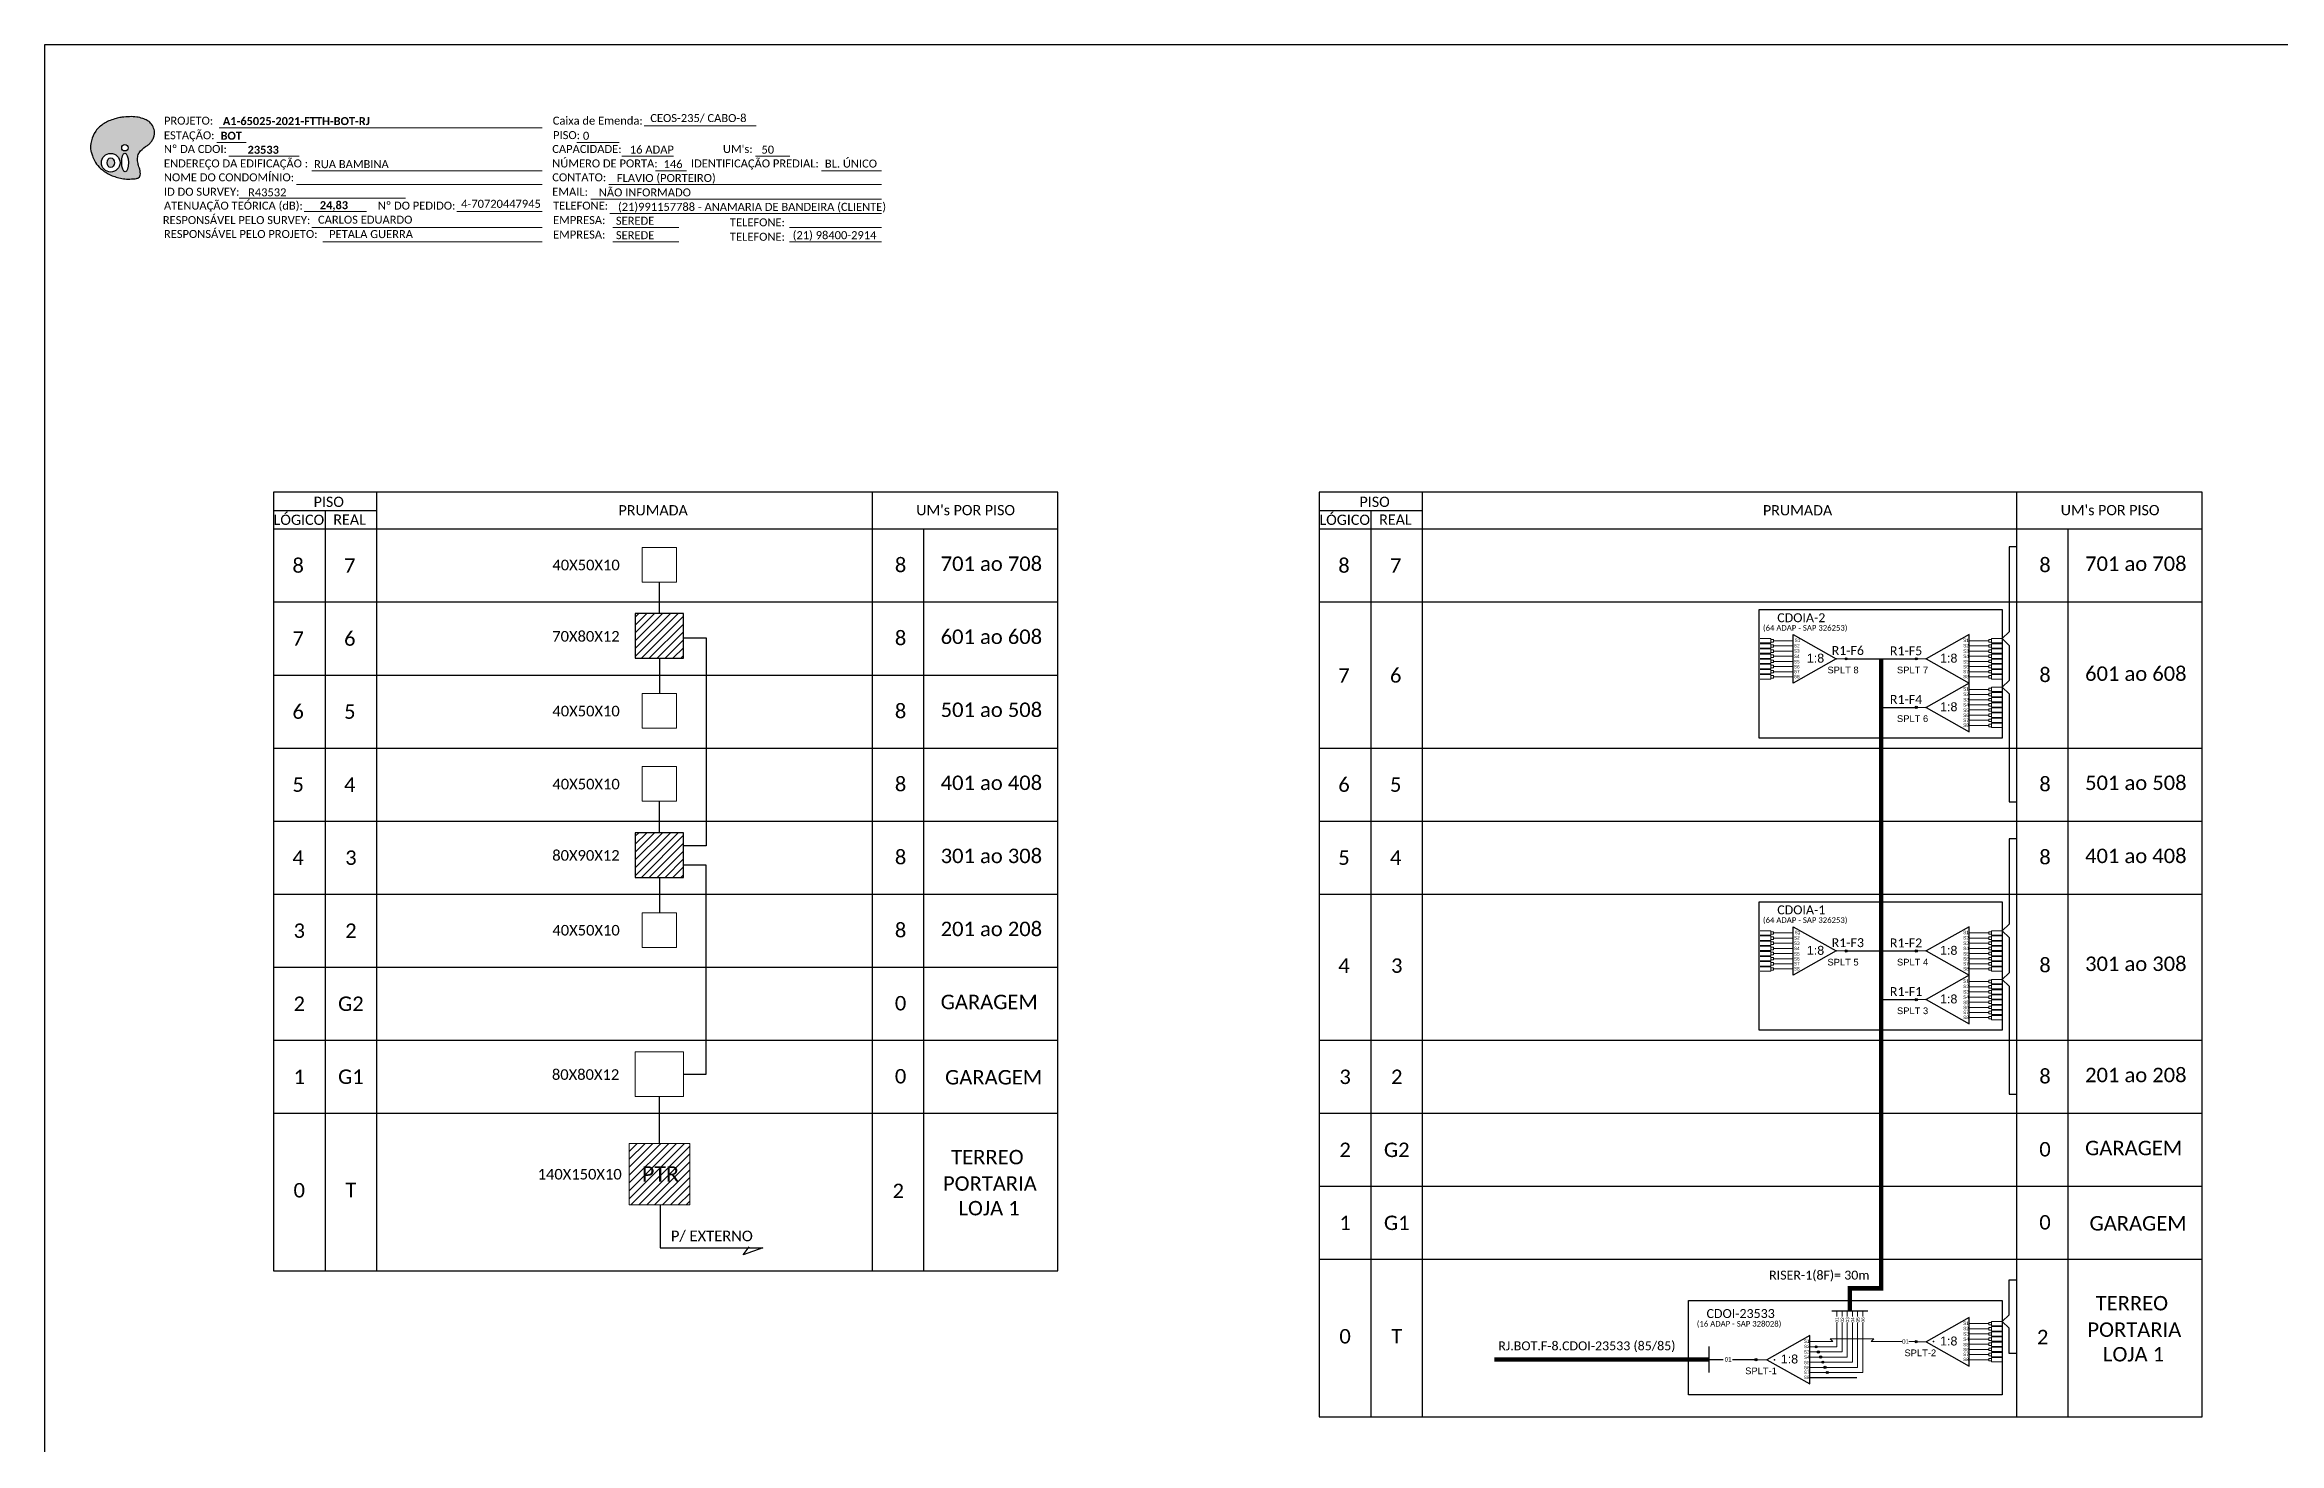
# Model space of a CAD drawing. Extents: x -4 to 837, y 1 to 595.
# Drawn here: x -4 to 497, y 282 to 595 of the extents above; entities that cross this region are included whole.
import ezdxf
from ezdxf.enums import TextEntityAlignment as Align

# ---------------------------------------------------------------- set-up
doc = ezdxf.new("R2010")
doc.units = 0
doc.styles.add('ARIAL', font='arial.ttf')
doc.styles.add('WMF-Calibri0', font='calibri.ttf')
doc.styles.add('WMF-Calibri1', font='calibrib.ttf')
doc.linetypes.add('RESERVA', pattern='A,0.5,-0.15,["RESERVA",Standard,S=0.18,R=0,X=0,Y=-0.1],-1.3', length=1.95)

# ---------------------------------------------------------------- blocks, each defined once
blk = doc.blocks.new('OI')
h = blk.add_hatch(color=40)
edge = h.paths.add_edge_path()
edge.add_spline(control_points=[(4.35, -0.67), (3.92, -0.99), (3.26, -1.5), (2.81, -2.59), (2.9, -3.5), (3.06, -4.27), (3.31, -4.85), (3.37, -5.39), (3.4, -5.88), (3.2, -6.4), (2.54, -6.61), (1.65, -6.63), (0.55, -6.67), (-0.56, -6.42), (-1.61, -6.14), (-2.77, -5.61), (-3.92, -4.77), (-4.89, -3.7), (-5.34, -2.65), (-5.6, -1.94), (-5.85, -0.96), (-5.71, 0.47), (-5.1, 2.02), (-4.14, 3.02), (-3.3, 3.61), (-2.37, 4.16), (-1.36, 4.44), (-0.56, 4.7), (0.79, 4.85), (2.24, 4.97), (3.79, 4.57), (4.67, 4.21), (5.44, 3.65), (5.76, 2.99), (6.03, 2.21), (6.01, 1.46), (5.72, 0.64), (5.31, 0.08), (4.88, -0.38), (4.51, -0.55), (4.35, -0.67)], knot_values=[0, 0, 0, 0, 1.60434, 2.417191, 3.427595, 4.282808, 4.776746, 5.304182, 5.888771, 6.258406, 6.858137, 7.79129, 8.986195, 10.124242, 11.187857, 12.242908, 13.953784, 15.414161, 16.515391, 17.349188, 17.675853, 19.552021, 21.515531, 22.568638, 23.63245, 24.621084, 25.782718, 26.745347, 27.142653, 29.870543, 31.004649, 31.921532, 32.709589, 33.801391, 34.042471, 35.192333, 35.971461, 36.628871, 37.254359, 37.836911, 37.836911, 37.836911, 37.836911], degree=3, periodic=0)
h.paths.add_polyline_path([(1.13, -0.87, -1), (-0.04, -0.87, -1)], flags=16)
edge = h.paths.add_edge_path(flags=16)
edge.add_ellipse((0.56, -3.59), major_axis=(-0.02, 1.71), ratio=0.361305, start_angle=0, end_angle=360)
h.paths.add_polyline_path([(-0.36, -3.62, -1), (-3.8, -3.62, -1)], flags=16)
edge = h.paths.add_edge_path(flags=0)
edge.add_ellipse((-2.08, -3.62), major_axis=(0, 0.885), ratio=0.758294, start_angle=0, end_angle=360)
at = {"color": 40}
for centre, radius in [((-2.08, -3.62), 1.72), ((0.54, -0.87), 0.587)]:
    blk.add_circle(centre, radius, dxfattribs=at)
blk.add_ellipse((-2.08, -3.62), major_axis=(0, 0.885), ratio=0.758294, start_param=-3.141592653589792, end_param=3.141592653589792, dxfattribs=at)
blk.add_ellipse((0.56, -3.59), major_axis=(-0.02, 1.71), ratio=0.361305, dxfattribs=at)
at = {"color": 40, "start_tangent": (-0.800898, -0.598801), "end_tangent": (-0.800898, -0.598801)}
blk.add_spline([(4.35, -0.67), (3.2, -1.78), (2.9, -2.54), (2.92, -3.55), (3.12, -4.38), (3.28, -4.85), (3.37, -5.37), (3.35, -5.95), (3.2, -6.29), (2.66, -6.55), (1.73, -6.63), (0.54, -6.62), (-0.58, -6.41), (-1.6, -6.11), (-2.56, -5.67), (-3.95, -4.67), (-4.89, -3.56), (-5.37, -2.56), (-5.64, -1.78), (-5.72, -1.46), (-5.63, 0.42), (-4.84, 2.22), (-4.13, 2.99), (-3.27, 3.62), (-2.4, 4.09), (-1.3, 4.47), (-0.37, 4.72), (0.02, 4.77), (2.75, 4.8), (3.85, 4.53), (4.69, 4.16), (5.31, 3.68), (5.85, 2.73), (5.93, 2.5), (5.94, 1.35), (5.67, 0.62), (5.29, 0.08), (4.84, -0.36), (4.35, -0.67)], degree=3, dxfattribs=at)
blk = doc.blocks.new('SPLT_1-8_SC-APC')
at = {"color": 1}
blk.add_lwpolyline([(-7.37, -2.1), (-17.04, -7.55), (-7.37, -13), (-7.37, -2.1)], dxfattribs=at)
at = {"color": 3, "lineweight": 0}
for points in [[(-2.99, -3.51), (-7.37, -3.51)], [(-7.37, -4.66), (-2.99, -4.66)], [(-2.41, -3.02), (-2.41, -4)], [(-2.41, -3.02), (0, -3.02)], [(-2.41, -4), (0, -4)], [(-2.41, -4.17), (-2.41, -5.16)], [(-2.41, -4.17), (0, -4.17)], [(-7.37, -5.82), (-2.99, -5.82)], [(-7.37, -6.97), (-2.99, -6.97)], [(-7.37, -8.12), (-2.99, -8.12)], [(-7.37, -9.28), (-2.99, -9.28)], [(-2.41, -5.16), (0, -5.16)], [(-2.41, -5.32), (-2.41, -6.31)], [(-2.41, -5.32), (0, -5.32)], [(-2.41, -6.31), (0, -6.31)], [(-2.41, -6.48), (-2.41, -7.46)], [(-2.41, -6.48), (0, -6.48)], [(-2.41, -7.46), (0, -7.46)], [(-2.41, -7.63), (-2.41, -8.62)], [(-2.41, -7.63), (0, -7.63)], [(-2.41, -8.62), (0, -8.62)], [(-2.41, -8.78), (-2.41, -9.77)], [(-2.41, -8.78), (0, -8.78)], [(-2.41, -9.77), (0, -9.77)], [(-2.41, -9.94), (-2.41, -10.92)], [(-2.41, -9.94), (0, -9.94)], [(-7.37, -10.43), (-2.99, -10.43)], [(-7.37, -11.58), (-2.99, -11.58)], [(-2.41, -10.92), (0, -10.92)], [(-2.41, -11.09), (-2.41, -12.08)], [(-2.41, -11.09), (0, -11.09)], [(-2.41, -12.08), (0, -12.08)]]:
    blk.add_lwpolyline(points, dxfattribs=at)
for points in [[(-2.99, -3.22), (-2.41, -3.22), (-2.41, -3.8), (-2.99, -3.8)], [(-2.99, -4.38), (-2.41, -4.38), (-2.41, -4.95), (-2.99, -4.95)], [(-2.99, -5.53), (-2.41, -5.53), (-2.41, -6.1), (-2.99, -6.1)], [(-2.99, -6.68), (-2.41, -6.68), (-2.41, -7.26), (-2.99, -7.26)], [(-2.99, -7.84), (-2.41, -7.84), (-2.41, -8.41), (-2.99, -8.41)], [(-2.99, -8.99), (-2.41, -8.99), (-2.41, -9.56), (-2.99, -9.56)], [(-2.99, -10.14), (-2.41, -10.14), (-2.41, -10.72), (-2.99, -10.72)], [(-2.99, -11.3), (-2.41, -11.3), (-2.41, -11.87), (-2.99, -11.87)]]:
    blk.add_lwpolyline(points, close=True, dxfattribs=at)
at = {"color": 1, "lineweight": 0}
blk.add_lwpolyline([(-17.04, -7.55), (-19.26, -7.55)], dxfattribs=at)
at = {"color": 1, "style": 'ARIAL'}
for s, height, p in [('S1', 0.75, (-8.74, -3.78)), ('S2', 0.75, (-8.74, -4.97)), ('1:8', 2, (-13.91, -8.4)), ('S3', 0.75, (-8.74, -6.18)), ('S4', 0.75, (-8.74, -7.36)), ('S5', 0.75, (-8.74, -8.57)), ('S6', 0.75, (-8.74, -9.69)), ('S7', 0.75, (-8.74, -10.78)), ('S8', 0.75, (-8.74, -11.9))]:
    blk.add_text(s, height=height, dxfattribs=at).set_placement(p)
blk = doc.blocks.new('SPLITTER_')
blk.add_point((0, 0))
at = {"style": 'ARIAL', "flags": 4}
blk.add_attdef('SPLT', (0, -3.26), '', height=1.5, dxfattribs=at)
blk = doc.blocks.new('SPLT_1-8_SC-APC_ESQ')
at = {"color": 3, "lineweight": 0}
for points in [[(2.41, -3.02), (0, -3.02)], [(2.41, -4), (0, -4)], [(2.41, -4.17), (0, -4.17)], [(2.41, -3.02), (2.41, -4)], [(2.41, -4.17), (2.41, -5.16)], [(2.99, -3.51), (7.37, -3.51)], [(7.37, -4.66), (2.99, -4.66)], [(2.41, -5.16), (0, -5.16)], [(2.41, -5.32), (0, -5.32)], [(2.41, -6.31), (0, -6.31)], [(2.41, -6.48), (0, -6.48)], [(2.41, -7.46), (0, -7.46)], [(2.41, -7.63), (0, -7.63)], [(2.41, -8.62), (0, -8.62)], [(2.41, -8.78), (0, -8.78)], [(2.41, -9.77), (0, -9.77)], [(2.41, -9.94), (0, -9.94)], [(2.41, -5.32), (2.41, -6.31)], [(2.41, -6.48), (2.41, -7.46)], [(2.41, -7.63), (2.41, -8.62)], [(2.41, -8.78), (2.41, -9.77)], [(2.41, -9.94), (2.41, -10.92)], [(7.37, -5.82), (2.99, -5.82)], [(7.37, -6.97), (2.99, -6.97)], [(7.37, -8.12), (2.99, -8.12)], [(7.37, -9.28), (2.99, -9.28)], [(2.41, -10.92), (0, -10.92)], [(2.41, -11.09), (0, -11.09)], [(2.41, -12.08), (0, -12.08)], [(2.41, -11.09), (2.41, -12.08)], [(7.37, -10.43), (2.99, -10.43)], [(7.37, -11.58), (2.99, -11.58)]]:
    blk.add_lwpolyline(points, dxfattribs=at)
for points in [[(2.99, -3.22), (2.41, -3.22), (2.41, -3.8), (2.99, -3.8)], [(2.99, -4.38), (2.41, -4.38), (2.41, -4.95), (2.99, -4.95)], [(2.99, -5.53), (2.41, -5.53), (2.41, -6.1), (2.99, -6.1)], [(2.99, -6.68), (2.41, -6.68), (2.41, -7.26), (2.99, -7.26)], [(2.99, -7.84), (2.41, -7.84), (2.41, -8.41), (2.99, -8.41)], [(2.99, -8.99), (2.41, -8.99), (2.41, -9.56), (2.99, -9.56)], [(2.99, -10.14), (2.41, -10.14), (2.41, -10.72), (2.99, -10.72)], [(2.99, -11.3), (2.41, -11.3), (2.41, -11.87), (2.99, -11.87)]]:
    blk.add_lwpolyline(points, close=True, dxfattribs=at)
at = {"color": 1}
blk.add_lwpolyline([(7.37, -2.1), (17.04, -7.55), (7.37, -13), (7.37, -2.1)], dxfattribs=at)
at = {"color": 1, "lineweight": 0}
blk.add_lwpolyline([(17.04, -7.55), (19.26, -7.55)], dxfattribs=at)
at = {"color": 1, "style": 'ARIAL'}
for s, height, p in [('S2', 0.75, (7.56, -4.97)), ('S1', 0.75, (7.7, -3.78)), ('S5', 0.75, (7.55, -8.57)), ('S3', 0.75, (7.55, -6.18)), ('S4', 0.75, (7.55, -7.36)), ('S6', 0.75, (7.55, -9.69)), ('1:8', 2, (10.45, -8.4)), ('S7', 0.75, (7.55, -10.78)), ('S8', 0.75, (7.55, -11.9))]:
    blk.add_text(s, height=height, dxfattribs=at).set_placement(p)

msp = doc.modelspace()

# ---------------------------------------------------------------- hatches: boundary and pattern name
h = msp.add_hatch()
h.set_pattern_fill('ANSI31', color=1, scale=10, style=0)
h.set_pattern_definition([(45, (-485.9071, 70.0249), (-0.8838835, 0.8838835), [])])
h.paths.add_polyline_path([(139.28, 467.75), (128.45, 467.75), (128.45, 457.71), (139.28, 457.71)])
h.paths.add_polyline_path([(137.59, 458.34), (137.59, 463.49)], flags=16)
h = msp.add_hatch(color=3)
h.dxf.hatch_style = 1
edge = h.paths.add_edge_path()
edge.add_arc((399.69, 457.6), 0.256, 0, 360)
h = msp.add_hatch(color=3)
h.dxf.hatch_style = 1
edge = h.paths.add_edge_path()
edge.add_arc((415.4, 457.6), 0.256, 0, 360)
h = msp.add_hatch(color=3)
h.dxf.hatch_style = 1
edge = h.paths.add_edge_path()
edge.add_arc((415.4, 446.7), 0.256, 0, 360)
h = msp.add_hatch()
h.set_pattern_fill('ANSI31', color=1, scale=10, style=0)
h.set_pattern_definition([(45, (-485.9071, 20.9093), (-0.8838835, 0.8838835), [])])
h.paths.add_polyline_path([(139.28, 418.63), (128.45, 418.63), (128.45, 408.59), (139.28, 408.59)])
h.paths.add_polyline_path([(137.59, 409.22), (137.59, 414.37)], flags=16)
h = msp.add_hatch(color=3)
h.dxf.hatch_style = 1
edge = h.paths.add_edge_path()
edge.add_arc((399.69, 392.11), 0.256, 0, 360)
h = msp.add_hatch(color=3)
h.dxf.hatch_style = 1
edge = h.paths.add_edge_path()
edge.add_arc((415.4, 392.11), 0.256, 0, 360)
h = msp.add_hatch(color=3)
h.dxf.hatch_style = 1
edge = h.paths.add_edge_path()
edge.add_arc((415.4, 381.21), 0.256, 0, 360)
h = msp.add_hatch()
h.set_pattern_fill('ANSI31', color=1, scale=10, style=0)
h.set_pattern_definition([(45, (-484.5192, -48.7603), (-0.8838835, 0.8838835), [])])
h.paths.add_polyline_path([(127.1, 335.2), (140.67, 335.2), (140.67, 348.96), (127.1, 348.96)])
h.paths.add_polyline_path([(129.1, 339.56), (139.19, 339.56), (139.19, 344.71), (129.1, 344.71)], flags=24)
h = msp.add_hatch(color=3)
h.dxf.hatch_style = 1
edge = h.paths.add_edge_path()
edge.add_arc((379.47, 300.52), 0.242, 0, 360)
h = msp.add_hatch(color=3)
h.dxf.hatch_style = 1
edge = h.paths.add_edge_path()
edge.add_arc((392.96, 303.4), 0.242, 0, 360)
h = msp.add_hatch(color=3)
h.dxf.hatch_style = 1
edge = h.paths.add_edge_path()
edge.add_arc((393.46, 302.24), 0.242, 0, 360)
h = msp.add_hatch(color=3)
h.dxf.hatch_style = 1
edge = h.paths.add_edge_path()
edge.add_arc((393.96, 301.09), 0.242, 0, 360)
h = msp.add_hatch(color=3)
h.dxf.hatch_style = 1
edge = h.paths.add_edge_path()
edge.add_arc((415.37, 304.55), 0.242, 0, 360)
h = msp.add_hatch(color=3)
h.dxf.hatch_style = 1
edge = h.paths.add_edge_path()
edge.add_arc((394.46, 299.94), 0.242, 0, 360)
h = msp.add_hatch(color=3)
h.dxf.hatch_style = 1
edge = h.paths.add_edge_path()
edge.add_arc((394.96, 298.78), 0.242, 0, 360)
h = msp.add_hatch(color=3)
h.dxf.hatch_style = 1
edge = h.paths.add_edge_path()
edge.add_arc((395.46, 297.63), 0.242, 0, 360)

# ---------------------------------------------------------------- linework, layer by layer
at = {"color": 7}
msp.add_lwpolyline([(-3.83, 595.26), (837.17, 595.26), (837.17, 1.26), (-3.83, 1.26)], close=True, dxfattribs=at)
at = {"color": 7, "lineweight": 0}
for points in [[(35.28, 576.58), (107.59, 576.58)], [(130.43, 577.07), (155.56, 577.07)], [(34.76, 573.3), (41.31, 573.3)], [(115.38, 573.34), (124.87, 573.34)], [(37.42, 570.23), (53.18, 570.23)], [(55.99, 566.99), (107.59, 566.99)], [(125.43, 570.23), (137.05, 570.23)], [(133.02, 566.99), (139.96, 566.99)], [(155.37, 570.23), (163.04, 570.23)], [(170.19, 566.99), (183.6, 566.99)], [(39.74, 560.82), (76.97, 560.82)], [(52.58, 563.88), (107.59, 563.88)], [(118.51, 560.64), (183.63, 560.64)], [(122.55, 563.88), (183.63, 563.88)], [(54.28, 557.85), (68.22, 557.85)], [(88.51, 557.85), (107.61, 557.85)], [(122.79, 557.41), (183.63, 557.41)], [(55.99, 554.29), (107.59, 554.29)], [(58.48, 551.06), (107.59, 551.06)], [(123.4, 554.29), (138.2, 554.29)], [(123.4, 551.06), (138.2, 551.06)], [(163, 554.29), (183.63, 554.29)], [(163, 551.06), (183.63, 551.06)], [(391.58, 304.55), (396.69, 304.55)], [(391.58, 303.4), (392.96, 303.4)], [(391.58, 302.24), (393.46, 302.24)], [(391.58, 301.09), (393.96, 301.09)], [(396.69, 304.55), (396.13, 305.17), (399.82, 305.17)], [(405.32, 304.55), (405.88, 305.17), (399.82, 305.17)], [(412.14, 304.55), (405.32, 304.55)], [(415.13, 304.55), (413.74, 304.55)], [(391.58, 299.94), (394.46, 299.94)], [(391.58, 298.78), (394.96, 298.78)], [(391.58, 297.63), (395.46, 297.63)]]:
    msp.add_lwpolyline(points, dxfattribs=at)
at = {"color": 0}
for points in [[(223.09, 494.94), (47.4, 494.94)], [(47.4, 490.83), (70.55, 490.83)], [(479.44, 494.94), (281.66, 494.94)], [(281.66, 490.83), (304.81, 490.83)]]:
    msp.add_lwpolyline(points, dxfattribs=at)
for points in [[(47.4, 494.94), (47.4, 320.44), (223.09, 320.44), (223.09, 494.94)], [(58.97, 490.83), (58.97, 320.44)], [(70.55, 320.44), (70.55, 494.94)], [(181.5, 494.94), (181.5, 320.44)], [(281.66, 494.94), (281.66, 287.7), (479.44, 287.7), (479.44, 494.94)], [(293.23, 490.83), (293.23, 287.7)], [(304.81, 287.7), (304.81, 494.94)], [(437.85, 494.94), (437.85, 287.7)], [(47.4, 486.72), (223.09, 486.72)], [(193.08, 320.44), (193.08, 486.72)], [(281.66, 486.72), (479.44, 486.72)], [(449.42, 287.7), (449.42, 486.72)], [(47.4, 470.35), (223.09, 470.35)], [(281.66, 470.35), (479.44, 470.35)], [(47.4, 453.97), (223.09, 453.97)], [(47.4, 437.6), (223.09, 437.6)], [(281.66, 437.6), (479.44, 437.6)], [(47.4, 421.23), (223.09, 421.23)], [(281.66, 421.23), (479.44, 421.23)], [(47.4, 404.86), (223.09, 404.86)], [(281.66, 404.86), (479.44, 404.86)], [(47.4, 388.49), (223.09, 388.49)], [(47.4, 372.11), (223.09, 372.11)], [(281.66, 372.11), (479.44, 372.11)], [(47.4, 355.74), (223.09, 355.74)], [(281.66, 355.74), (479.44, 355.74)], [(281.66, 339.37), (479.44, 339.37)], [(281.66, 323), (479.44, 323)]]:
    msp.add_lwpolyline(points)
at = {"lineweight": 0}
for points in [[(137.69, 482.54), (130.03, 482.54), (130.03, 474.78), (137.69, 474.78)], [(137.69, 449.8), (130.03, 449.8), (130.03, 442.03), (137.69, 442.03)], [(137.69, 433.43), (130.03, 433.43), (130.03, 425.66), (137.69, 425.66)], [(137.69, 400.68), (130.03, 400.68), (130.03, 392.92), (137.69, 392.92)], [(139.28, 369.52), (128.45, 369.52), (128.45, 359.47), (139.28, 359.47)]]:
    msp.add_lwpolyline(points, close=True, dxfattribs=at)
at = {"color": 3}
for points in [[(437.86, 482.71), (436.21, 482.71), (436.2, 463.64), (434.63, 462.13), (436.2, 460.62), (436.2, 452.74), (434.63, 451.23), (436.2, 449.72), (436.2, 425.52), (437.85, 425.52)], [(133.87, 467.75), (133.87, 474.78)], [(139.28, 462.31), (144.33, 462.31), (144.33, 415.71), (139.28, 415.71)], [(133.87, 457.71), (133.87, 449.8)], [(133.87, 418.63), (133.87, 425.66)], [(437.86, 417.23), (436.21, 417.23), (436.2, 398.15), (434.63, 396.64), (436.2, 395.13), (436.2, 387.25), (434.63, 385.74), (436.2, 384.24), (436.2, 360.03), (437.85, 360.03)], [(139.28, 364.49), (144.33, 364.49), (144.33, 411.33), (139.28, 411.33)], [(133.87, 408.59), (133.87, 400.68)], [(133.89, 348.96), (133.89, 359.47)], [(437.85, 301.91), (436.2, 301.91), (436.2, 307.57), (434.63, 309.08), (436.2, 310.59), (436.2, 318.44), (437.85, 318.44)], [(369, 300.53), (372.16, 300.53)], [(374.23, 300.52), (379.47, 300.52)]]:
    msp.add_lwpolyline(points, dxfattribs=at)
at = {"color": 1}
for points in [[(139.28, 467.75), (128.45, 467.75), (128.45, 457.71), (139.28, 457.71)], [(380.17, 468.65), (434.66, 468.65), (434.66, 439.83), (380.17, 439.83)], [(139.28, 418.63), (128.45, 418.63), (128.45, 408.59), (139.28, 408.59)], [(380.17, 403.16), (434.66, 403.16), (434.66, 374.34), (380.17, 374.34)], [(364.37, 313.75), (434.63, 313.75), (434.63, 292.63), (364.37, 292.63)]]:
    msp.add_lwpolyline(points, close=True, dxfattribs=at)
at = {"color": 5}
for points in [[(399.69, 457.6), (415.37, 457.6)], [(407.53, 446.7), (415.37, 446.7)], [(399.69, 392.11), (415.37, 392.11)], [(407.53, 381.21), (415.37, 381.21)], [(396.47, 311.46), (404.57, 311.46)]]:
    msp.add_lwpolyline(points, dxfattribs=at)
at = {"color": 5, "const_width": 1}
msp.add_lwpolyline([(407.53, 457.6), (407.53, 316.49), (400.51, 316.49), (400.51, 311.46)], dxfattribs=at)
at = {"color": 1, "lineweight": 0}
msp.add_lwpolyline([(127.1, 348.96), (140.67, 348.96), (140.67, 335.2), (127.1, 335.2)], close=True, dxfattribs=at)
at = {"color": 1}
for points in [[(134.02, 335.2), (134.02, 325.57), (157.01, 325.57)], [(152.6, 323.98), (154, 325.81)], [(157.01, 325.57), (152.6, 323.98)], [(391.58, 305.96), (381.92, 300.51), (391.58, 295.06), (391.58, 305.96)], [(369, 297.61), (369, 303.45)]]:
    msp.add_lwpolyline(points, dxfattribs=at)
at = {"color": 5, "lineweight": 0}
for points in [[(397.62, 311.46), (397.62, 310.18)], [(398.78, 311.46), (398.78, 310.17)], [(399.94, 311.46), (399.94, 310.18)], [(401.1, 311.46), (401.1, 310.18)], [(402.25, 311.46), (402.25, 310.17)], [(403.41, 311.46), (403.41, 310.18)], [(393.2, 303.4), (397.62, 303.4), (397.62, 308.75)], [(393.7, 302.24), (398.78, 302.24), (398.78, 308.75)], [(394.2, 301.09), (399.94, 301.09), (399.94, 308.75)], [(394.7, 299.94), (401.09, 299.94), (401.09, 308.75)], [(395.2, 298.78), (402.25, 298.78), (402.25, 308.75)], [(395.7, 297.63), (403.41, 297.63), (403.41, 308.75)]]:
    msp.add_lwpolyline(points, dxfattribs=at)
at = {"color": 1, "const_width": 1}
msp.add_lwpolyline([(320.87, 300.53), (369, 300.53)], dxfattribs=at)
at = {"color": 1, "lineweight": 0}
msp.add_lwpolyline([(381.92, 300.51), (379.69, 300.51)], dxfattribs=at)
at = {"color": 8, "linetype": 'RESERVA', "ltscale": 4}
msp.add_lwpolyline([(391.58, 296.49), (402.05, 296.49)], dxfattribs=at)
at = {"color": 3}
for centre, radius in [((399.69, 457.6), 0.256), ((415.4, 457.6), 0.256), ((415.4, 446.7), 0.256), ((399.69, 392.11), 0.256), ((415.4, 392.11), 0.256), ((415.4, 381.21), 0.256), ((379.47, 300.52), 0.242), ((392.96, 303.4), 0.242), ((393.46, 302.24), 0.242), ((393.96, 301.09), 0.242), ((415.37, 304.55), 0.242), ((394.46, 299.94), 0.242), ((394.96, 298.78), 0.242), ((395.46, 297.63), 0.242)]:
    msp.add_circle(centre, radius, dxfattribs=at)

# ---------------------------------------------------------------- block references
at = {"color": 7, "xscale": 1.213923925163967, "yscale": 1.213923925163967, "zscale": 1.213923925163967, "rotation": 0.1532896023949059}
msp.add_blockref('OI', (13.47, 573.2), dxfattribs=at)
for p in [(380.43, 465.15), (380.43, 399.66)]:
    msp.add_blockref('SPLT_1-8_SC-APC_ESQ', p)
at = {"color": 3}
for p in [(434.63, 465.15), (434.63, 454.25), (434.63, 399.66), (434.63, 388.76), (434.63, 312.09)]:
    msp.add_blockref('SPLT_1-8_SC-APC', p, dxfattribs=at)
ref = msp.add_blockref('SPLITTER_', (397.46, 457.61))
ref.add_attrib('SPLT', 'SPLT 8', (395.49, 454.35), dxfattribs={"height": 1.5, "style": 'ARIAL'})
ref = msp.add_blockref('SPLITTER_', (417.6, 457.61), dxfattribs=dict(xscale=-1))
ref.add_attrib('SPLT', 'SPLT 7', (411.07, 454.35), dxfattribs={"height": 1.5, "style": 'ARIAL'})
ref = msp.add_blockref('SPLITTER_', (417.6, 446.71), dxfattribs=dict(xscale=-1))
ref.add_attrib('SPLT', 'SPLT 6', (411.07, 443.45), dxfattribs={"height": 1.5, "style": 'ARIAL'})
ref = msp.add_blockref('SPLITTER_', (397.46, 392.12))
ref.add_attrib('SPLT', 'SPLT 5', (395.49, 388.86), dxfattribs={"height": 1.5, "style": 'ARIAL'})
ref = msp.add_blockref('SPLITTER_', (417.6, 392.12), dxfattribs=dict(xscale=-1))
ref.add_attrib('SPLT', 'SPLT 4', (411.07, 388.86), dxfattribs={"height": 1.5, "style": 'ARIAL'})
ref = msp.add_blockref('SPLITTER_', (417.6, 381.22), dxfattribs=dict(xscale=-1))
ref.add_attrib('SPLT', 'SPLT 3', (411.07, 377.96), dxfattribs={"height": 1.5, "style": 'ARIAL'})
ref = msp.add_blockref('SPLITTER_', (383.6, 300.51), dxfattribs=dict(xscale=-1))
ref.add_attrib('SPLT', 'SPLT-1', (377.07, 297.25), dxfattribs={"height": 1.5, "style": 'ARIAL'})
ref = msp.add_blockref('SPLITTER_', (419.28, 304.55), dxfattribs=dict(xscale=-1))
ref.add_attrib('SPLT', 'SPLT-2', (412.74, 301.29), dxfattribs={"height": 1.5, "style": 'ARIAL'})

# ---------------------------------------------------------------- texts
at = {"color": 7, "lineweight": 0, "style": 'WMF-Calibri0'}
for s, height, p in [('PROJETO:', 1.793, (22.88, 577.33)), ('ESTAÇÃO:', 1.793, (22.88, 574.05)), ('Caixa de Emenda:', 1.7927, (109.97, 577.33)), ('0', 1.79, (116.73, 573.94)), ('Nº DA CDOI:', 1.7927, (22.88, 570.98)), ('CAPACIDADE:', 1.7927, (109.86, 570.98)), ("UM's:", 1.793, (148.1, 570.98)), ('ENDEREÇO DA EDIFICAÇÃO :', 1.7927, (22.88, 567.74)), ('NOME DO CONDOMÍNIO:', 1.7927, (22.88, 564.63)), ('CONTATO:', 1.793, (109.86, 564.63)), ('NÚMERO DE PORTA:', 1.7927, (109.86, 567.74)), ('IDENTIFICAÇÃO PREDIAL:', 1.7927, (140.94, 567.74)), ('ATENUAÇÃO TEÓRICA (dB):', 1.7927, (22.88, 558.28)), ('ID DO SURVEY:', 1.7927, (22.88, 561.39)), ('EMAIL:', 1.793, (109.86, 561.39)), ('RESPONSÁVEL PELO SURVEY:', 1.7927, (22.63, 555.04)), ('Nº DO PEDIDO:', 1.7927, (70.8, 558.28)), ('TELEFONE:', 1.793, (110.04, 558.28)), ('EMPRESA:', 1.793, (110.04, 555.04)), ('TELEFONE:', 1.793, (149.65, 554.54)), ('RESPONSÁVEL PELO PROJETO:', 1.7927, (22.88, 551.93)), ('EMPRESA:', 1.793, (110.04, 551.8)), ('TELEFONE:', 1.793, (149.65, 551.3))]:
    msp.add_text(s, height=height, dxfattribs=at).set_placement(p)
at = {"color": 7}
for s, height, style, p in [('BOT', 1.793, 'WMF-Calibri1', (35.56, 573.95)), ('A1-65025-2021-FTTH-BOT-RJ', 1.7927, 'WMF-Calibri1', (36.07, 577.23)), ('PISO:', 1.793, 'WMF-Calibri0', (110.04, 574.09)), ('CEOS-235/ CABO-8', 1.7927, 'WMF-Calibri0', (131.82, 577.91)), (' 16 ADAP', 1.793, 'WMF-Calibri0', (126.61, 570.85)), ('50', 1.793, 'WMF-Calibri0', (156.72, 570.83)), ('RUA BAMBINA', 1.7927, 'WMF-Calibri0', (56.5, 567.58)), ('FLAVIO (PORTEIRO)', 1.7927, 'WMF-Calibri0', (124.33, 564.48)), ('146', 1.793, 'WMF-Calibri0', (134.79, 567.59)), ('BL. ÚNICO', 1.793, 'WMF-Calibri0', (170.93, 567.71)), ('R43532', 1.793, 'WMF-Calibri0', (41.72, 561.26)), ('NÃO INFORMADO', 1.7927, 'WMF-Calibri0', (120.29, 561.24)), ('CARLOS EDUARDO', 1.7927, 'WMF-Calibri0', (57.39, 555.13)), ('24,83', 1.793, 'WMF-Calibri1', (57.8, 558.38)), ('4-70720447945', 1.7927, 'WMF-Calibri0', (89.45, 558.69)), ('SEREDE', 1.793, 'WMF-Calibri0', (124.11, 554.89)), ('(21)991157788 - ANAMARIA DE BANDEIRA (CLIENTE) ', 1.7927, 'WMF-Calibri0', (124.57, 558.01)), ('PETALA GUERRA', 1.7927, 'WMF-Calibri0', (59.88, 551.9)), ('SEREDE', 1.793, 'WMF-Calibri0', (124.11, 551.66)), ('(21) 98400-2914', 1.7927, 'WMF-Calibri0', (163.71, 551.66)), ('701 ao 708', 3.24, 'WMF-Calibri0', (196.86, 477.3)), ('701 ao 708', 3.24, 'WMF-Calibri0', (453.21, 477.3)), ('40X50X10', 2.373, 'WMF-Calibri0', (109.89, 477.44)), ('70X80X12', 2.373, 'WMF-Calibri0', (109.86, 461.46)), ('601 ao 608', 3.24, 'WMF-Calibri0', (196.86, 460.93)), ('601 ao 608', 3.24, 'WMF-Calibri0', (453.21, 452.66)), ('40X50X10', 2.373, 'WMF-Calibri0', (109.89, 444.7)), ('501 ao 508', 3.24, 'WMF-Calibri0', (196.86, 444.56)), ('40X50X10', 2.373, 'WMF-Calibri0', (109.89, 428.33)), ('401 ao 408', 3.24, 'WMF-Calibri0', (196.86, 428.19)), ('501 ao 508', 3.24, 'WMF-Calibri0', (453.21, 428.19)), ('80X90X12', 2.373, 'WMF-Calibri0', (109.86, 412.35)), ('301 ao 308', 3.24, 'WMF-Calibri0', (196.86, 411.81)), ('401 ao 408', 3.24, 'WMF-Calibri0', (453.21, 411.81)), ('40X50X10', 2.373, 'WMF-Calibri0', (109.89, 395.58)), ('201 ao 208', 3.24, 'WMF-Calibri0', (196.86, 395.44)), ('301 ao 308', 3.24, 'WMF-Calibri0', (453.21, 387.62)), ('GARAGEM', 3.24, 'WMF-Calibri0', (196.86, 379.07)), ('80X80X12', 2.373, 'WMF-Calibri0', (109.78, 363.23)), ('GARAGEM', 3.24, 'WMF-Calibri0', (197.85, 362.19)), ('201 ao 208', 3.24, 'WMF-Calibri0', (453.21, 362.7)), ('TERREO', 3.24, 'WMF-Calibri0', (199.22, 344.29)), ('GARAGEM', 3.24, 'WMF-Calibri0', (453.21, 346.33)), ('140X150X10', 2.373, 'WMF-Calibri0', (106.58, 340.89)), ('PTR', 3.433, 'WMF-Calibri0', (129.96, 340.43)), ('PORTARIA ', 3.24, 'WMF-Calibri0', (197.38, 338.37)), ('LOJA 1', 3.24, 'WMF-Calibri0', (200.86, 332.85)), ('GARAGEM', 3.24, 'WMF-Calibri0', (454.2, 329.45)), ('P/ EXTERNO', 2.373, 'WMF-Calibri0', (136.43, 327.06)), ('TERREO', 3.24, 'WMF-Calibri0', (455.57, 311.55)), ('PORTARIA ', 3.24, 'WMF-Calibri0', (453.73, 305.62)), ('LOJA 1', 3.24, 'WMF-Calibri0', (457.21, 300.11))]:
    msp.add_text(s, height=height, dxfattribs=dict(at, style=style)).set_placement(p)
at = {"color": 7, "style": 'WMF-Calibri1'}
msp.add_text('23533', height=1.793, dxfattribs=at).set_placement((45.12, 570.8), align=Align.CENTER)
at = {"color": 0, "style": 'WMF-Calibri0'}
for s, p in [('  LÓGICO', (45.82, 487.61)), ('     PISO', (52.36, 491.64)), ('PRUMADA', (124.7, 489.75)), ("UM's POR PISO", (191.39, 489.78)), ('  LÓGICO', (280.08, 487.61)), ('     PISO', (286.62, 491.64)), ('PRUMADA', (381.05, 489.75)), ("UM's POR PISO", (447.74, 489.78)), ('    REAL', (57.58, 487.66)), ('    REAL', (291.84, 487.66))]:
    msp.add_text(s, height=2.3, dxfattribs=at).set_placement(p)
at = {"color": 1}
for s, height, style, p in [('CDOIA-2', 2, 'WMF-Calibri0', (384.25, 465.81)), ('CDOIA-1', 2, 'WMF-Calibri0', (384.25, 400.33)), ('CDOI-23533', 2, 'WMF-Calibri0', (368.41, 309.85)), ('RJ.BOT.F-8.CDOI-23533 (85/85)', 2, 'WMF-Calibri0', (321.76, 302.61)), ('1:8', 2, 'ARIAL', (385.04, 299.66)), ('S1', 0.75, 'ARIAL', (390.21, 304.28)), ('S2', 0.75, 'ARIAL', (390.21, 303.09)), ('S3', 0.75, 'ARIAL', (390.21, 301.88)), ('S4', 0.75, 'ARIAL', (390.21, 300.7)), ('S5', 0.75, 'ARIAL', (390.21, 299.49)), ('S6', 0.75, 'ARIAL', (390.21, 298.37)), ('S7', 0.75, 'ARIAL', (390.21, 297.28)), ('S8', 0.75, 'ARIAL', (390.21, 296.16))]:
    msp.add_text(s, height=height, dxfattribs=dict(at, style=style)).set_placement(p)
at = {"color": 1, "style": 'WMF-Calibri0'}
for s, p in [('(64 ADAP - SAP 326253)', (390.51, 463.91)), ('(64 ADAP - SAP 326253)', (390.51, 398.42)), ('(16 ADAP - SAP 328028)', (375.7, 307.93))]:
    msp.add_text(s, height=1.25, dxfattribs=at).set_placement(p, align=Align.CENTER)
at = {"color": 5, "style": 'WMF-Calibri0'}
for s, p in [('R1-F6', (396.44, 458.47)), ('R1-F5', (409.48, 458.4)), ('R1-F4', (409.48, 447.51)), ('R1-F3', (396.44, 392.98)), ('R1-F2', (409.48, 392.92)), ('R1-F1', (409.48, 382.02)), ('RISER-1(8F)= 30m', (382.43, 318.46))]:
    msp.add_text(s, height=2, dxfattribs=at).set_placement(p)
at = {"style": 'ARIAL'}
for s, p in [('01', (397.63, 309.43)), ('02', (398.84, 309.43)), ('03', (399.99, 309.43)), ('04', (401.15, 309.43)), ('05', (402.31, 309.43)), ('06', (403.46, 309.43))]:
    msp.add_text(s, height=0.75, rotation=90, dxfattribs=at).set_placement(p, align=Align.MIDDLE_CENTER)
for p in [(373.25, 300.58), (413, 304.59)]:
    msp.add_text('01', height=1, dxfattribs=at).set_placement(p, align=Align.MIDDLE_CENTER)
at = {"color": 7, "style": 'WMF-Calibri0'}
for tag, flags, p in [('8', 4, (52.94, 478.52)), ('7', 4, (64.51, 478.52)), ('8', 4, (187.88, 478.64)), ('8', 4, (287.2, 478.52)), ('7', 4, (298.78, 478.52)), ('8', 4, (444.23, 478.64)), ('7', 4, (52.94, 462.15)), ('6', 4, (64.51, 462.15)), ('8', 4, (187.88, 462.27)), ('7', 4, (287.2, 453.88)), ('6', 4, (298.78, 453.88)), ('8', 4, (444.23, 454.01)), ('6', 4, (52.94, 445.77)), ('5', 4, (64.51, 445.77)), ('8', 4, (187.88, 445.9)), ('5', 4, (52.94, 429.4)), ('4', 4, (64.51, 429.4)), ('8', 4, (187.88, 429.53)), ('6', 4, (287.2, 429.4)), ('5', 4, (298.78, 429.4)), ('8', 4, (444.23, 429.53)), ('4', 4, (52.94, 413.03)), ('3', 4, (64.76, 413.03)), ('8', 4, (187.88, 413.16)), ('5', 4, (287.2, 413.03)), ('4', 4, (298.78, 413.03)), ('8', 4, (444.23, 413.16)), ('3', 4, (53.19, 396.66)), ('2', 4, (64.76, 396.66)), ('8', 4, (187.88, 396.79)), ('4', 4, (287.2, 388.83)), ('3', 4, (299.02, 388.83)), ('8', 4, (444.23, 388.96)), ('2', 4, (53.19, 380.29)), ('G2', 4, (64.76, 380.29)), ('0', 4, (187.88, 380.41)), ('1', 4, (53.19, 363.91)), ('G1', 4, (64.76, 363.93)), ('0', 4, (187.88, 364.04)), ('3', 4, (287.45, 363.91)), ('2', 4, (299.02, 363.91)), ('8', 4, (444.23, 364.04)), ('2', 4, (287.45, 347.54)), ('G2', 4, (299.02, 347.54)), ('0', 4, (444.23, 347.67)), ('0', 4, (53.19, 338.49)), ('T', 12, (64.76, 338.53)), ('2', 4, (187.36, 338.33)), ('1', 4, (287.45, 331.17)), ('G1', 4, (299.02, 331.18)), ('0', 4, (444.23, 331.3)), ('0', 4, (287.45, 305.75)), ('T', 12, (299.02, 305.79)), ('2', 4, (443.71, 305.58))]:
    msp.add_attdef(tag, text='XX', height=3.24, dxfattribs=dict(at, flags=flags)).set_placement(p, align=Align.MIDDLE_CENTER)

doc.saveas('drawing.dxf')
